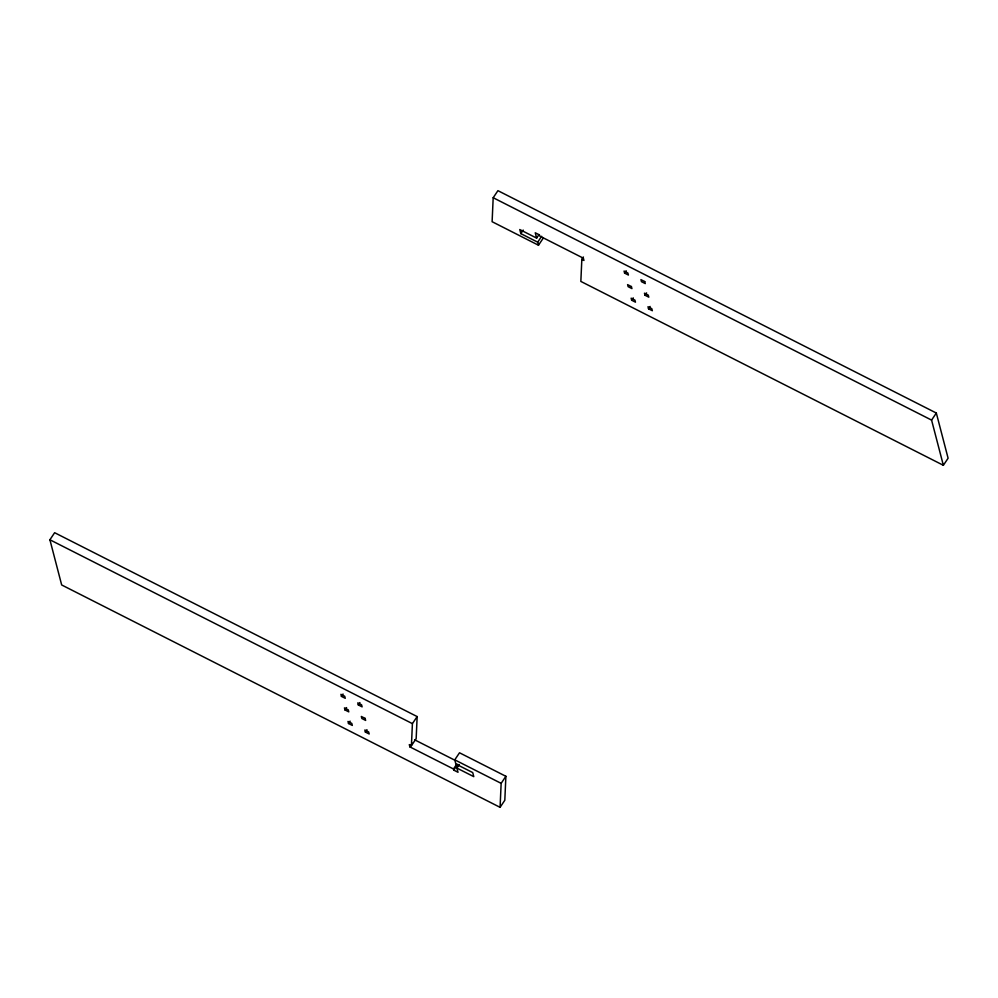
<?xml version="1.0" encoding="UTF-8"?>
<svg xmlns="http://www.w3.org/2000/svg" width="998" height="998" viewBox="0 0 998 998"><rect width="100%" height="100%" fill="white"/><g stroke="black" fill="none" stroke-linecap="round" stroke-linejoin="round"><path stroke-width="1.5" d="M456.909 768.086L458.007 772.265L453.791 770.132L453.491 768.996L409.904 746.891L409.305 744.62L411.413 745.693L412.411 723.637L417.152 716.576L54.64 532.707L49.9 539.768L61.676 584.965L500.073 807.332L504.813 800.271L505.886 776.294L459.517 752.779L454.764 759.84L455.849 764.019L472.715 772.577L473.776 776.644L456.909 768.086L459.292 764.555M417.152 716.576L416.166 738.632L411.413 745.693M583.418 257.01L581.834 259.368L580.848 281.424L943.36 465.293L948.1 458.232L936.324 413.035L497.927 190.668L493.187 197.729L492.114 221.706L538.483 245.221L543.236 238.16M500.073 807.332L501.146 783.355L505.886 776.294M538.483 245.221L537.697 242.177L520.831 233.619L523.202 230.089M520.831 233.619L519.771 229.552L536.637 238.11L539.007 234.58M537.697 242.177L541.652 236.289M624.611 273.115L624.074 271.082L627.867 273.003L628.403 275.036L624.611 273.115L626.183 270.757M341.453 696.379L340.929 694.346L344.722 696.267L345.246 698.301L341.453 696.379L343.038 694.022M344.984 709.94L344.46 707.906L348.252 709.827L348.776 711.861L344.984 709.94L346.568 707.582M358.319 704.937L357.783 702.904L361.588 704.825L362.112 706.858L358.319 704.937L359.904 702.58M631.672 300.236L631.135 298.202L634.94 300.124L635.464 302.157L631.672 300.236L633.256 297.878M348.514 723.5L347.99 721.467L351.783 723.388L352.319 725.421L348.514 723.5L350.098 721.142M645.007 295.233L644.471 293.2L648.263 295.121L648.8 297.154L645.007 295.233L646.579 292.876M648.538 308.794L648.001 306.76L651.794 308.681L652.33 310.715L648.538 308.794L650.122 306.436M365.38 732.058L364.856 730.025L368.649 731.946L369.173 733.979L365.38 732.058L366.965 729.7M409.904 746.891L412.274 743.36M453.491 768.996L456.66 764.293M453.791 770.132L457.745 764.243M943.36 465.293L931.583 420.096L936.324 413.035M493.187 197.729L931.583 420.096M581.834 259.368L583.942 260.441L583.356 258.183L539.756 236.064L539.469 234.929L535.252 232.796L536.637 238.11M49.9 539.768L412.411 723.637M454.764 759.84L501.146 783.355M414.644 739.817L455.512 760.551M644.733 281.561L640.941 279.64L641.465 281.673L645.269 283.594L644.733 281.561M631.397 286.563L627.605 284.642L628.141 286.675L631.934 288.597L631.397 286.563M365.118 718.385L361.326 716.464L361.85 718.498L365.642 720.419L365.118 718.385"/></g></svg>
